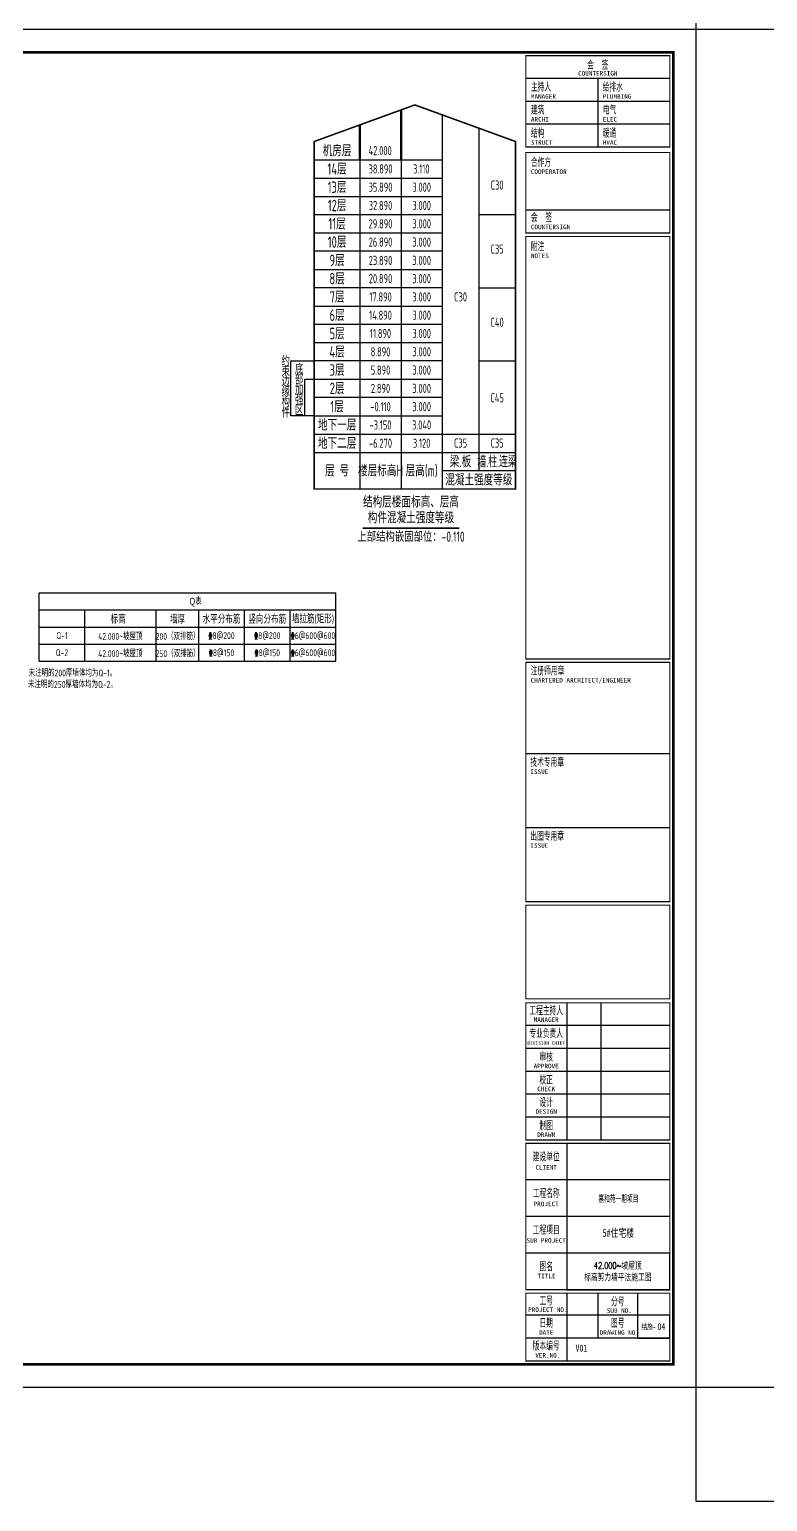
# Model space of a CAD drawing. Extents: x 154268 to 5133249, y -1832900 to 601179.
# Drawn here: x 494243 to 526531, y 472238 to 536638 of the extents above; entities that cross this region are included whole.
import ezdxf
from ezdxf.enums import TextEntityAlignment as Align

# ---------------------------------------------------------------- set-up
doc = ezdxf.new("R2010")
doc.units = 0
doc.header["$LTSCALE"] = 1000
doc.layers.add('_TSZ_PLOT_MARK', color=1, linetype='Continuous', plot=False)
for name, color, linetype in [('A-ANNO-TITLE', 3, 'Continuous'), ('FLOOR_NUM', 7, 'Continuous'), ('HZ', 2, 'Continuous'), ('S-FLOOR-说明', 7, 'Continuous'), ('S-HOLE-标注', 3, 'Continuous'), ('S-MOD-TXT', 7, 'Continuous'), ('S-WALL-DE-标注', 7, 'Continuous'), ('楼号', 7, 'Continuous')]:
    doc.layers.add(name, color=color, linetype=linetype)
doc.styles.add('-宋体', font='', dxfattribs={"width": 0.8})
doc.styles.add('DD', font='romand__.ttf', dxfattribs={"width": 0.7, "bigfont": 'HZTXT.SHX'})
doc.styles.add('HZDX', font='jzy-ros.shx', dxfattribs={"width": 0.7, "height": 450, "bigfont": 'jzy-hzdx.shx'})
doc.styles.add('TSSD', font='Tssdeng.shx', dxfattribs={"width": 0.7, "bigfont": 'tssdchn.shx.SHX'})
doc.styles.add('TSSD_Norm', font='tssdeng.shx', dxfattribs={"bigfont": 'hztxt.shx'})
doc.styles.get('-宋体').set_extended_font_data('SimSun')

# ---------------------------------------------------------------- blocks, each defined once
blk = doc.blocks.new('T4sbgb1')
at = {"layer": 'S-FLOOR-说明', "color": 0}
for p, q in [((1686, 18295), (1686, 1713)), ((3486, 18076), (3486, 1713)), ((-114, 17640), (-114, 1713)), ((5086, 17494), (5086, 2513)), ((-2114, 16113), (3486, 16113)), ((-2114, 15313), (3486, 15313)), ((-2114, 14513), (3486, 14513)), ((-2114, 13713), (3486, 13713)), ((1686, 13713), (1686, 3313)), ((5086, 13713), (6686, 13713)), ((-2114, 12913), (3486, 12913)), ((3486, 12113), (-2114, 12113)), ((-2114, 11313), (3486, 11313)), ((3486, 10513), (-2114, 10513)), ((5086, 10513), (6686, 10513)), ((-2114, 9713), (3486, 9713)), ((3486, 8913), (-2114, 8913)), ((-2114, 8113), (3486, 8113)), ((-3142, 4913), (-3142, 7313)), ((-3142, 7313), (-2114, 7313)), ((3486, 7313), (-2114, 7313)), ((5086, 7313), (6686, 7313)), ((-2522, 4913), (-2522, 6513)), ((-2522, 6513), (-2114, 6513)), ((-2114, 6513), (3486, 6513)), ((3486, 5713), (-2114, 5713)), ((-2114, 4913), (-3142, 4913)), ((-2114, 4913), (-2522, 4913)), ((-2114, 4913), (3486, 4913)), ((-2114, 4113), (3486, 4113)), ((3486, 4113), (5086, 4113)), ((5086, 4113), (6686, 4113)), ((-2114, 3313), (6686, 3313)), ((3486, 2513), (6686, 2513))]:
    blk.add_line(p, q, dxfattribs=at)
at = {"layer": 'S-FLOOR-说明', "color": 0, "const_width": 66.7}
blk.add_lwpolyline([(2286, 18513), (6686, 16913), (6686, 1713), (-2114, 1713), (-2114, 16913)], close=True, dxfattribs=at)
at = {"layer": 'S-FLOOR-说明', "color": 0, "const_width": 67.2}
blk.add_lwpolyline([(0, 0), (4238, 0)], dxfattribs=at)
at = {"layer": 'S-FLOOR-说明', "color": 0, "style": 'TSSD'}
for s, height, width, p in [('机房层', 500, 0.7, (-1114, 16513)), ('42.000', 400, 0.7, (771, 16513)), ('14层', 500, 0.7, (-1114, 15713)), ('38.890', 400, 0.7, (786, 15713)), ('3.110', 400, 0.7, (2571, 15713)), ('13层', 500, 0.7, (-1114, 14913)), ('35.890', 400, 0.7, (786, 14913)), ('3.000', 400, 0.7, (2586, 14913)), ('C30', 400, 0.7, (5886, 15006)), ('12层', 500, 0.7, (-1114, 14113)), ('32.890', 400, 0.7, (786, 14113)), ('3.000', 400, 0.7, (2586, 14113)), ('11层', 500, 0.7, (-1114, 13313)), ('29.890', 400, 0.7, (786, 13313)), ('3.000', 400, 0.7, (2586, 13313)), ('10层', 500, 0.7, (-1114, 12513)), ('26.890', 400, 0.7, (786, 12513)), ('3.000', 400, 0.7, (2586, 12513)), ('C35', 400, 0.7, (5886, 12205)), ('9层', 500, 0.7, (-1114, 11713)), ('23.890', 400, 0.7, (786, 11713)), ('3.000', 400, 0.7, (2586, 11713)), ('8层', 500, 0.7, (-1114, 10913)), ('20.890', 400, 0.7, (786, 10913)), ('3.000', 400, 0.7, (2586, 10913)), ('7层', 500, 0.7, (-1114, 10113)), ('17.890', 400, 0.7, (786, 10113)), ('3.000', 400, 0.7, (2586, 10113)), ('C30', 400, 0.7, (4286, 10113)), ('6层', 500, 0.7, (-1114, 9313)), ('14.890', 400, 0.7, (786, 9313)), ('3.000', 400, 0.7, (2586, 9313)), ('C40', 400, 0.7, (5886, 9005)), ('5层', 500, 0.7, (-1114, 8513)), ('11.890', 400, 0.7, (786, 8513)), ('3.000', 400, 0.7, (2586, 8513)), ('4层', 500, 0.7, (-1114, 7713)), ('8.890', 400, 0.7, (786, 7713)), ('3.000', 400, 0.7, (2586, 7713)), ('3层', 500, 0.7, (-1114, 6913)), ('5.890', 400, 0.7, (786, 6913)), ('3.000', 400, 0.7, (2586, 6913)), ('2层', 500, 0.7, (-1114, 6113)), ('2.890', 400, 0.7, (786, 6113)), ('3.000', 400, 0.7, (2586, 6113)), ('C45', 400, 0.7, (5886, 5702)), ('1层', 500, 0.7, (-1114, 5313)), ('-0.110', 400, 0.7, (786, 5313)), ('3.000', 400, 0.7, (2586, 5313)), ('地下一层', 500, 0.7, (-1114, 4513)), ('-3.150', 400, 0.7, (786, 4513)), ('3.040', 400, 0.7, (2586, 4513)), ('地下二层', 500, 0.7, (-1114, 3713)), ('-6.270', 400, 0.7, (786, 3713)), ('3.120', 400, 0.7, (2586, 3713)), ('C35', 400, 0.7, (4286, 3719)), ('C35', 400, 0.7, (5886, 3719)), ('层 号', 500, 0.7, (-1114, 2513)), ('楼层标高H', 500, 0.7, (786, 2513)), ('层高(m)', 500, 0.7, (2586, 2513)), ('梁.板', 500, 0.7, (4286, 2913)), ('墙.柱.连梁', 500, 0.6, (5886, 2913)), ('混凝土强度等级', 500, 0.7, (5086, 2113)), ('结构层楼面标高、层高', 500, 0.8, (2119, 1148)), ('构件混凝土强度等级', 500, 0.8, (2119, 460)), ('上部结构嵌固部位：-0.110', 450, 0.7, (2119, -374))]:
    blk.add_text(s, height=height, rotation=359.99977, dxfattribs=dict(at, width=width)).set_placement(p, align=Align.MIDDLE_CENTER)
at = {"layer": 'S-FLOOR-说明', "color": 0, "style": 'TSSD', "width": 0.7}
for s, p in [('约', (-3543, 7095)), ('束', (-3543, 6645)), ('底', (-2956, 6743)), ('边', (-3543, 6195)), ('部', (-2956, 6293)), ('缘', (-3543, 5740)), ('加', (-2956, 5843)), ('强', (-2956, 5393)), ('构', (-3543, 5290)), ('件', (-3543, 4840)), ('区', (-2956, 4943))]:
    blk.add_text(s, height=400, dxfattribs=at).set_placement(p)

msp = doc.modelspace()

# ---------------------------------------------------------------- linework, layer by layer
at = {"layer": '_TSZ_PLOT_MARK'}
for points in [[(439303.6, 477238.3), (523403.6, 477238.3), (523403.6, 536638.3), (439303.6, 536638.3)], [(517743.2, 481507.5), (522253.6, 481507.5), (522253.6, 483107.5), (517743.2, 483107.5)], [(520848.6, 479388.3), (522253.6, 479388.3), (522253.6, 480388.3), (520848.6, 480388.3)]]:
    msp.add_lwpolyline(points, close=True, dxfattribs=at)
at = {"layer": 'A-ANNO-TITLE'}
for p, q in [((522253.6, 535488.3), (515953.6, 535488.3)), ((522253.6, 534488.3), (515953.6, 534488.3)), ((519103.6, 534488.3), (519103.6, 531488.3)), ((522253.6, 533488.3), (515953.6, 533488.3)), ((522253.6, 533488.3), (515953.6, 533488.3)), ((522253.6, 532488.3), (515953.6, 532488.3)), ((522253.6, 531488.3), (515953.6, 531488.3)), ((522253.6, 528731.6), (515953.6, 528731.6)), ((522253.6, 527727.4), (515953.6, 527727.4)), ((522253.6, 509092.9), (515953.6, 509092.9)), ((522253.6, 508942.9), (515953.6, 508942.9)), ((522253.6, 504942.9), (515953.6, 504942.9)), ((522253.6, 501712.6), (515953.6, 501712.6)), ((517743.2, 494057.5), (517743.2, 488057.5)), ((519243.2, 494057.5), (519243.2, 488057.5)), ((522253.6, 493057.5), (515953.6, 493057.5)), ((522253.6, 492057.5), (515953.6, 492057.5)), ((522253.6, 491057.5), (515953.6, 491057.5)), ((522253.6, 490057.5), (515953.6, 490057.5)), ((522253.6, 489057.5), (515953.6, 489057.5)), ((517743.2, 487907.5), (517743.2, 481507.5)), ((522253.6, 486307.5), (515953.6, 486307.5)), ((522253.6, 484707.5), (515953.6, 484707.5)), ((522253.6, 483107.5), (515953.6, 483107.5)), ((517743.2, 481357.5), (517743.2, 478388.3)), ((519103.6, 481357.5), (519103.6, 479388.3)), ((520848.6, 481357.5), (520848.6, 479388.3)), ((522253.6, 480388.3), (515953.6, 480388.3)), ((522253.6, 479388.3), (515953.6, 479388.3))]:
    msp.add_line(p, q, dxfattribs=at)
msp.add_lwpolyline([(439303.6, 477238.3), (523403.6, 477238.3), (523403.6, 536638.3), (439303.6, 536638.3)], close=True, dxfattribs=at)
for points, const_width in [([(441803.6, 478238.3), (522403.6, 478238.3), (522403.6, 535638.3), (441803.6, 535638.3)], 120), ([(515953.6, 535488.3), (515953.6, 531488.3), (522253.6, 531488.3), (522253.6, 535488.3)], 50), ([(515953.6, 527727.4), (522253.6, 527727.4), (522253.6, 531256.4), (515953.6, 531256.4)], 50), ([(515953.6, 508942.9), (515953.6, 498482.4), (522253.6, 498482.4), (522253.6, 508942.9), (522253.6, 508942.9), (515953.6, 508942.9)], 50), ([(515953.6, 498332.4), (515953.6, 494232.4), (522253.6, 494232.4), (522253.6, 498332.4)], 50), ([(515953.6, 494057.5), (515953.6, 488057.5), (522253.6, 488057.5), (522253.6, 494057.5)], 50), ([(515953.6, 494057.5), (515953.6, 488057.5), (522253.6, 488057.5), (522253.6, 494057.5)], 50), ([(515953.6, 487907.5), (515953.6, 481507.5), (522253.6, 481507.5), (522253.6, 487907.5)], 50), ([(515953.6, 481357.5), (515953.6, 478388.3), (522253.6, 478388.3), (522253.6, 481357.5)], 50)]:
    msp.add_lwpolyline(points, close=True, dxfattribs=dict(at, const_width=const_width))
at = {"layer": 'A-ANNO-TITLE', "const_width": 50, "elevation": 100}
msp.add_lwpolyline([(515953.6, 527577.4), (515953.6, 509092.9), (522253.6, 509092.9), (522253.6, 527577.4), (522253.6, 527577.4), (515953.6, 527577.4)], close=True, dxfattribs=at)
at = {"layer": 'A-ANNO-TITLE'}
msp.add_point((522403.6, 478238.3), dxfattribs=at)
msp.add_point((522403.6, 478238.3), dxfattribs=at)
at = {"layer": 'HZ', "const_width": 100}
for points in [[(510500.6, 533118.2), (510500.5, 530936.5)], [(508700.6, 532463.7), (508700.5, 530936.5)]]:
    msp.add_lwpolyline(points, dxfattribs=at)
at = {"layer": 'S-HOLE-标注', "linetype": 'Continuous'}
for points in [[(523403.6, 541638.3), (528403.6, 541638.3), (528403.6, 536638.3), (523403.6, 536638.3)], [(523403.6, 477238.3), (528403.6, 477238.3), (528403.6, 472238.3), (523403.6, 472238.3)]]:
    msp.add_lwpolyline(points, close=True, dxfattribs=at)
at = {"layer": 'S-WALL-DE-标注', "color": 1}
for p, q in [((494666.5, 511997), (507645.2, 511997)), ((494666.5, 508997), (494666.5, 511997)), ((507645.2, 508997), (507645.2, 511997)), ((494666.5, 511247), (507645.2, 511247)), ((496666.5, 508997), (496666.5, 511247)), ((499788.9, 508997), (499788.9, 511247)), ((501645.2, 508997), (501645.2, 511247)), ((503645.2, 508997), (503645.2, 511247)), ((505645.2, 508997), (505645.2, 511247)), ((494666.5, 510497), (507645.2, 510497)), ((494666.5, 509747), (507645.2, 509747)), ((494666.5, 508997), (507645.2, 508997))]:
    msp.add_line(p, q, dxfattribs=at)

# ---------------------------------------------------------------- block references
at = {"layer": 'FLOOR_NUM'}
msp.add_blockref('T4sbgb1', (508814.7, 514823.7), dxfattribs=at)

# ---------------------------------------------------------------- texts
at = {"layer": 'A-ANNO-TITLE', "style": '-宋体', "width": 0.6}
for s, p in [('会  签', (519103.6, 534918.9)), ('工程主持人', (516848.4, 493553.7)), ('专业负责人', (516848.4, 492553.7)), ('审核', (516848.4, 491523.7)), ('校正', (516848.4, 490522.6)), ('设计', (516848.4, 489533.6)), ('制图', (516848.4, 488522.6)), ('建设单位', (516848.4, 487157.5)), ('工程名称', (516848.4, 485557.5)), ('工程项目', (516848.4, 483957.5)), ('图名', (516850.7, 482357.5)), ('工号', (516848.4, 480853.3)), ('分号', (519976.1, 480814.6)), ('日期', (516848.4, 479886.6)), ('图号', (519976.1, 479884.1)), ('版本编号', (516848.4, 478886.6))]:
    msp.add_text(s, height=350, dxfattribs=at).set_placement(p, align=Align.CENTER)
at = {"layer": 'A-ANNO-TITLE', "style": '-宋体'}
for s, height, p in [('COUNTERSIGN', 200, (519103.6, 534615.1)), ('MANAGER', 200, (516848.4, 493220.7)), ('DIVISION CHIEF', 150, (516848.4, 492220.7)), ('APPROVE', 200, (516848.4, 491190.7)), ('CHECK', 200, (516848.4, 490189.7)), ('DESIGN', 200, (516848.4, 489200.7)), ('DRAWN', 200, (516848.4, 488189.7)), ('CLIENT', 200, (516848.4, 486758)), ('PROJECT', 200, (516848.4, 485158)), ('SUB PROJECT', 200, (516848.4, 483558)), ('TITLE', 200, (516862.7, 482005.7)), ('PROJECT NO.', 200, (516918.4, 480532.3)), ('SUB NO.', 200, (520046.1, 480493.6)), ('DATE', 200, (516848.4, 479534.9)), ('DRAWING NO.', 200, (520046.1, 479532.3)), ('VER.NO.', 200, (516918.4, 478534.9))]:
    msp.add_text(s, height=height, dxfattribs=at).set_placement(p, align=Align.CENTER)
at = {"layer": 'A-ANNO-TITLE', "style": '-宋体', "width": 0.6}
for s, p in [('主持人', (516177.8, 533956)), ('给排水', (519320.4, 533956)), ('建筑', (516177.8, 532956)), ('电气', (519323.6, 532956)), ('结构', (516181, 531941.9)), ('暖通', (519323.6, 531941.9)), ('合作方', (516177.8, 530665.5)), ('会  签  ', (516177.8, 528249.3)), ('附注', (516177.8, 526985.5)), ('注册师用章', (516169, 508417.8)), ('技术专用章', (516154.8, 504417.4)), ('出图专用章', (516154.8, 501187.1))]:
    msp.add_text(s, height=350, dxfattribs=at).set_placement(p)
at = {"layer": 'A-ANNO-TITLE', "style": '-宋体'}
for s, p in [('MANAGER', (516177.8, 533606)), ('PLUMBING', (519320.4, 533606)), ('ARCHI', (516181, 532606)), ('ELEC', (519323.6, 532606)), ('STRUCT', (516181, 531591.9)), ('HVAC', (519323.6, 531591.9)), ('COOPERATOR', (516177.8, 530315.5)), ('COUNTERSIGN', (516177.8, 527899.3)), ('NOTES', (516177.8, 526635.5)), ('CHARTERED ARCHITECT/ENGINEER', (516169, 508067.8)), ('ISSUE', (516154.8, 504067.4)), ('ISSUE', (516154.8, 500837.1))]:
    msp.add_text(s, height=200, dxfattribs=at).set_placement(p)
at = {"layer": 'S-FLOOR-说明', "style": '-宋体', "width": 0.6}
msp.add_text('嘉和苑一期项目', height=300, dxfattribs=at).set_placement((520005.1, 485342.3), align=Align.CENTER)
at = {"layer": 'S-FLOOR-说明', "color": 2, "style": '-宋体', "width": 0.7}
for s, height, p in [('结施-', 250, (521332.6, 479764)), ('V01', 300, (518388.2, 478800.8))]:
    msp.add_text(s, height=height, dxfattribs=at).set_placement(p, align=Align.CENTER)
at = {"layer": 'S-MOD-TXT', "color": 1, "style": 'DD', "width": 0.7}
for s, p in [('42.000~坡屋顶', (519979.5, 482414.3)), ('标高剪力墙平法施工图', (519979.5, 481910.1))]:
    msp.add_text(s, height=300, dxfattribs=at).set_placement(p, align=Align.CENTER)
at = {"layer": 'S-MOD-TXT', "color": 1, "style": '-宋体', "width": 0.7}
msp.add_text('04', height=300, dxfattribs=at).set_placement((521716, 479743.1))
at = {"layer": 'S-WALL-DE-标注', "color": 1, "width": 0.7}
for s, height, style, p in [('Q表', 300, 'HZDX', (501506, 511622)), ('标高', 350, 'TSSD_Norm', (498122.7, 510872)), ('墙厚', 350, 'TSSD_Norm', (500723.3, 510872)), ('水平分布筋', 350, 'TSSD_Norm', (502645.2, 510872)), ('竖向分布筋', 350, 'TSSD_Norm', (504645.2, 510872)), ('墙拉筋(矩形)', 350, 'TSSD_Norm', (506645.2, 510872)), ('未注明的250厚墙体均为Q-2。', 300, 'TSSD_Norm', (496124.2, 508021.8))]:
    msp.add_text(s, height=height, dxfattribs=dict(at, style=style)).set_placement(p, align=Align.MIDDLE)
at = {"layer": 'S-WALL-DE-标注', "color": 3, "style": 'TSSD_Norm', "width": 0.7}
for s, p in [('Q-1', (495666.5, 510122)), ('42.000~坡屋顶', (498219.2, 510122)), ('200（双排筋）', (500723.3, 510122)), ('%%1328@200', (502645.2, 510122)), ('%%1328@200', (504645.2, 510122)), ('%%1326@600@600', (506645.2, 510122)), ('Q-2', (495666.5, 509372)), ('42.000~坡屋顶', (498219.2, 509372)), ('250（双排筋）', (500723.3, 509372)), ('%%1328@150', (504645.2, 509372)), ('%%1326@600@600', (506645.2, 509372)), ('未注明的200厚墙体均为Q-1。', (496124.2, 508521.8))]:
    msp.add_text(s, height=300, dxfattribs=at).set_placement(p, align=Align.MIDDLE)
at = {"layer": 'S-WALL-DE-标注', "color": 2, "style": 'TSSD_Norm', "width": 0.7}
msp.add_text('%%1328@150', height=300, dxfattribs=at).set_placement((502645.2, 509372), align=Align.MIDDLE)
at = {"layer": '楼号', "style": '-宋体', "width": 0.7}
msp.add_text('5#住宅楼', height=350, dxfattribs=at).set_placement((520004, 483814.4), align=Align.CENTER)

doc.saveas('drawing.dxf')
